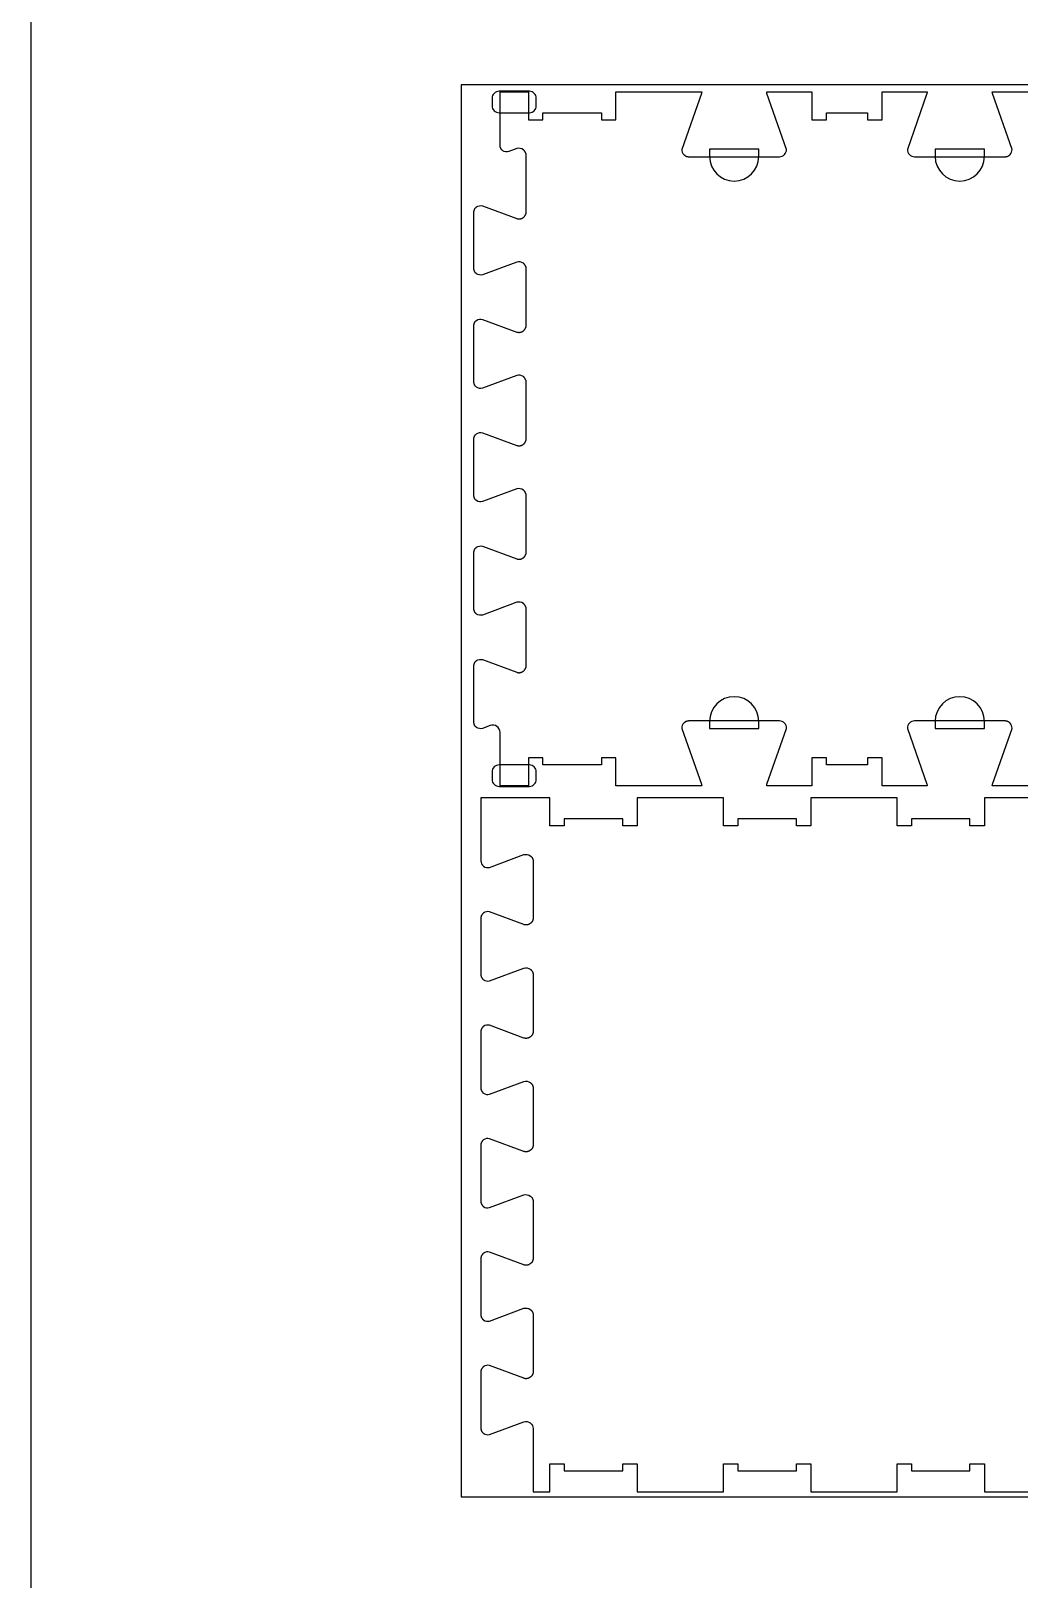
# Model space of a CAD drawing. Extents: x -10701 to -7518, y -84343 to -75479.
# Drawn here: x -10701 to -9848, y -78794 to -77456 of the extents above; entities that cross this region are included whole.
import ezdxf

# ---------------------------------------------------------------- set-up
doc = ezdxf.new("R2010")
doc.units = 0
for name, color, linetype in [('0_SHEET_SPRUCEPLY_2440X122', 1, 'CONTINUOUS'), ('4_ANYTOOL_CUTTHROUGH_OUTSI', 5, 'CONTINUOUS'), ('5_ANYTOOL_HALF_MILL_9MM_IN', 3, 'CONTINUOUS'), ('DONOTCUT', 18, 'CONTINUOUS')]:
    doc.layers.add(name, color=color, linetype=linetype)

msp = doc.modelspace()

# ---------------------------------------------------------------- linework, layer by layer
at = {"layer": '0_SHEET_SPRUCEPLY_2440X122'}
msp.add_lwpolyline([(-10329.7, -77503), (-10329.7, -78723), (-7889.7, -78723), (-7889.7, -77503)], close=True, dxfattribs=at)
at = {"layer": '4_ANYTOOL_CUTTHROUGH_OUTSI', "color": 5}
for points in [[(-9796.6, -78108.6), (-9870.8, -78108.6), (-9870.8, -78108.6, -0.061485), (-9870.6, -78107.2), (-9853.7, -78059), (-9853.7, -78058.9), (-9853.7, -78058.9), (-9853.7, -78058.9, 0.198912), (-9855.5, -78054.5), (-9855.6, -78054.3), (-9855.7, -78054.2), (-9855.8, -78054.1), (-9856, -78054), (-9856.1, -78054), (-9856.2, -78053.9), (-9856.3, -78053.8), (-9856.5, -78053.7), (-9856.6, -78053.6), (-9856.7, -78053.5), (-9856.8, -78053.4), (-9857, -78053.4), (-9857.1, -78053.3), (-9857.3, -78053.2), (-9857.4, -78053.2), (-9857.5, -78053.1), (-9857.7, -78053), (-9857.8, -78053), (-9858, -78052.9), (-9858.1, -78052.9), (-9858.3, -78052.8), (-9858.4, -78052.8), (-9858.6, -78052.8), (-9858.7, -78052.7), (-9858.9, -78052.7), (-9859, -78052.7), (-9859.2, -78052.7), (-9859.3, -78052.7), (-9859.5, -78052.6), (-9859.6, -78052.6), (-9859.8, -78052.6), (-9859.9, -78052.6), (-9937.9, -78052.6, 0.414214), (-9944.2, -78058.9), (-9944.2, -78058.9), (-9944.2, -78059), (-9927.3, -78107.2), (-9927.3, -78107.2, -0.061485), (-9927, -78108.6), (-9966.1, -78108.6), (-9966.1, -78084.9), (-9966.1, -78084.6), (-9978.6, -78084.6), (-9978.6, -78090.6), (-10014.1, -78090.6), (-10014.1, -78084.6), (-10026.6, -78084.6), (-10026.6, -78108.6), (-10065.7, -78108.6), (-10065.7, -78108.6, -0.061485), (-10065.5, -78107.2), (-10048.6, -78059), (-10048.6, -78058.9), (-10048.6, -78058.9), (-10048.6, -78058.9, 0.414214), (-10054.8, -78052.6), (-10132.8, -78052.6), (-10133, -78052.6), (-10133.1, -78052.6), (-10133.3, -78052.6), (-10133.4, -78052.7), (-10133.6, -78052.7), (-10133.7, -78052.7), (-10133.9, -78052.7), (-10134, -78052.7), (-10134.2, -78052.8), (-10134.3, -78052.8), (-10134.5, -78052.8), (-10134.6, -78052.9), (-10134.8, -78052.9), (-10134.9, -78053), (-10135.1, -78053), (-10135.2, -78053.1), (-10135.4, -78053.2), (-10135.5, -78053.2), (-10135.7, -78053.3), (-10135.8, -78053.4), (-10135.9, -78053.4), (-10136.1, -78053.5), (-10136.2, -78053.6), (-10136.3, -78053.7), (-10136.4, -78053.8), (-10136.6, -78053.9), (-10136.7, -78054), (-10136.8, -78054), (-10136.9, -78054.1), (-10137, -78054.2), (-10137.2, -78054.3), (-10137.3, -78054.5, 0.198912), (-10139.1, -78058.9), (-10139.1, -78058.9), (-10139.1, -78059), (-10122.2, -78107.2), (-10122.2, -78107.2, -0.061485), (-10121.9, -78108.6), (-10146.4, -78108.6), (-10196.1, -78108.6), (-10196.1, -78084.6), (-10208.6, -78084.6), (-10208.6, -78090.6), (-10259.1, -78090.6), (-10259.1, -78084.6), (-10271.6, -78084.6), (-10271.6, -78108.6), (-10296.1, -78108.6), (-10296.1, -78062.5), (-10296.1, -78062.5, 0.522088), (-10304.6, -78056.6), (-10311.4, -78059.1, -0.236725), (-10316.4, -78058.2), (-10316.6, -78058.1), (-10316.7, -78058), (-10316.8, -78057.9), (-10316.9, -78057.8), (-10317.1, -78057.7), (-10317.2, -78057.6), (-10317.3, -78057.5), (-10317.4, -78057.3), (-10317.5, -78057.2), (-10317.6, -78057.1), (-10317.7, -78056.9), (-10317.8, -78056.8), (-10317.9, -78056.7), (-10318, -78056.5), (-10318.1, -78056.4), (-10318.1, -78056.2), (-10318.2, -78056.1), (-10318.3, -78055.9), (-10318.3, -78055.7), (-10318.4, -78055.6), (-10318.5, -78055.4), (-10318.5, -78055.3), (-10318.6, -78055.1), (-10318.6, -78054.9), (-10318.6, -78054.8), (-10318.7, -78054.6), (-10318.7, -78054.4), (-10318.7, -78054.3), (-10318.7, -78054.1), (-10318.7, -78054), (-10318.8, -78053.8), (-10318.8, -78053.6), (-10318.8, -78005.1), (-10318.8, -78005), (-10318.7, -78004.8), (-10318.7, -78004.6), (-10318.7, -78004.5), (-10318.7, -78004.3), (-10318.7, -78004.1), (-10318.6, -78004), (-10318.6, -78003.8), (-10318.6, -78003.6), (-10318.5, -78003.5), (-10318.5, -78003.3), (-10318.4, -78003.2), (-10318.3, -78003), (-10318.3, -78002.8), (-10318.2, -78002.7), (-10318.1, -78002.5), (-10318.1, -78002.4), (-10318, -78002.2), (-10317.9, -78002.1), (-10317.8, -78001.9), (-10317.7, -78001.8), (-10317.6, -78001.7), (-10317.5, -78001.5), (-10317.4, -78001.4), (-10317.3, -78001.3), (-10317.2, -78001.2), (-10317.1, -78001), (-10316.9, -78000.9), (-10316.8, -78000.8), (-10316.7, -78000.7), (-10316.6, -78000.6), (-10316.4, -78000.5, -0.236725), (-10311.4, -77999.6), (-10281.6, -78010.6), (-10281.6, -78010.6), (-10281.6, -78010.6), (-10281.4, -78010.7), (-10281.2, -78010.7), (-10281.1, -78010.7), (-10280.9, -78010.8), (-10280.7, -78010.8), (-10280.5, -78010.8), (-10280.3, -78010.9), (-10280.2, -78010.9), (-10280, -78010.9), (-10279.8, -78010.9), (-10279.6, -78010.9), (-10279.4, -78010.9), (-10279.2, -78010.9), (-10279.1, -78010.8), (-10278.9, -78010.8), (-10278.7, -78010.8), (-10278.5, -78010.7), (-10278.3, -78010.7), (-10278.2, -78010.7), (-10278, -78010.6), (-10277.8, -78010.6), (-10277.6, -78010.5), (-10277.5, -78010.4), (-10277.3, -78010.4), (-10277.1, -78010.3), (-10277, -78010.2), (-10276.8, -78010.1), (-10276.6, -78010), (-10276.5, -78009.9), (-10276.3, -78009.8), (-10276.2, -78009.7), (-10276, -78009.6), (-10275.9, -78009.5), (-10275.8, -78009.4), (-10275.6, -78009.3), (-10275.5, -78009.2), (-10275.4, -78009.1), (-10275.2, -78008.9), (-10275.1, -78008.8), (-10275, -78008.7), (-10274.9, -78008.5), (-10274.8, -78008.4), (-10274.7, -78008.2), (-10274.6, -78008.1), (-10274.5, -78007.9), (-10274.4, -78007.8), (-10274.3, -78007.6), (-10274.2, -78007.4), (-10274.1, -78007.3), (-10274, -78007.1), (-10274, -78006.9), (-10273.9, -78006.8), (-10273.8, -78006.6), (-10273.8, -78006.4), (-10273.7, -78006.2), (-10273.7, -78006), (-10273.7, -78005.9), (-10273.6, -78005.7), (-10273.6, -78005.5), (-10273.6, -78005.3), (-10273.5, -78005.2), (-10273.5, -78005), (-10273.5, -78004.8), (-10273.5, -78004.6), (-10273.5, -77956.1), (-10273.5, -77955.9), (-10273.5, -77955.8), (-10273.5, -77955.6), (-10273.6, -77955.4), (-10273.6, -77955.2), (-10273.6, -77955.1), (-10273.7, -77954.9), (-10273.7, -77954.7), (-10273.7, -77954.5), (-10273.8, -77954.3), (-10273.8, -77954.2), (-10273.9, -77954), (-10274, -77953.8), (-10274, -77953.7), (-10274.1, -77953.5), (-10274.2, -77953.3), (-10274.3, -77953.2), (-10274.4, -77953), (-10274.5, -77952.8), (-10274.6, -77952.7), (-10274.7, -77952.5), (-10274.8, -77952.4), (-10274.9, -77952.2), (-10275, -77952.1), (-10275.1, -77951.9), (-10275.2, -77951.8), (-10275.4, -77951.7), (-10275.5, -77951.6), (-10275.6, -77951.4), (-10275.8, -77951.3), (-10275.9, -77951.2), (-10276, -77951.1, 0.237079), (-10281.6, -77950.1), (-10281.6, -77950.1), (-10281.6, -77950.1), (-10311.4, -77961.1), (-10311.4, -77961.1, -0.236725), (-10316.4, -77960.2), (-10316.6, -77960.1), (-10316.7, -77960), (-10316.8, -77959.9), (-10316.9, -77959.8), (-10317.1, -77959.7), (-10317.2, -77959.6), (-10317.3, -77959.5), (-10317.4, -77959.3), (-10317.5, -77959.2), (-10317.6, -77959.1), (-10317.7, -77958.9), (-10317.8, -77958.8), (-10317.9, -77958.7), (-10318, -77958.5), (-10318.1, -77958.4), (-10318.1, -77958.2), (-10318.2, -77958.1), (-10318.3, -77957.9), (-10318.3, -77957.7), (-10318.4, -77957.6), (-10318.5, -77957.4), (-10318.5, -77957.3), (-10318.6, -77957.1), (-10318.6, -77956.9), (-10318.6, -77956.8), (-10318.7, -77956.6), (-10318.7, -77956.4), (-10318.7, -77956.3), (-10318.7, -77956.1), (-10318.7, -77956), (-10318.8, -77955.8), (-10318.8, -77955.6), (-10318.8, -77907.1), (-10318.8, -77907), (-10318.7, -77906.8), (-10318.7, -77906.6), (-10318.7, -77906.5), (-10318.7, -77906.3), (-10318.7, -77906.1), (-10318.6, -77906), (-10318.6, -77905.8), (-10318.6, -77905.6), (-10318.5, -77905.5), (-10318.5, -77905.3), (-10318.4, -77905.2), (-10318.3, -77905), (-10318.3, -77904.8), (-10318.2, -77904.7), (-10318.1, -77904.5), (-10318.1, -77904.4), (-10318, -77904.2), (-10317.9, -77904.1), (-10317.8, -77903.9), (-10317.7, -77903.8), (-10317.6, -77903.7), (-10317.5, -77903.5), (-10317.4, -77903.4), (-10317.3, -77903.3), (-10317.2, -77903.2), (-10317.1, -77903), (-10316.9, -77902.9), (-10316.8, -77902.8), (-10316.7, -77902.7), (-10316.6, -77902.6), (-10316.4, -77902.5, -0.236725), (-10311.4, -77901.6), (-10281.6, -77912.6), (-10281.6, -77912.6), (-10281.6, -77912.6), (-10281.4, -77912.7), (-10281.2, -77912.7), (-10281.1, -77912.7), (-10280.9, -77912.8), (-10280.7, -77912.8), (-10280.5, -77912.8), (-10280.3, -77912.9), (-10280.2, -77912.9), (-10280, -77912.9), (-10279.8, -77912.9), (-10279.6, -77912.9), (-10279.4, -77912.9), (-10279.2, -77912.9), (-10279.1, -77912.8), (-10278.9, -77912.8), (-10278.7, -77912.8), (-10278.5, -77912.7), (-10278.3, -77912.7), (-10278.2, -77912.7), (-10278, -77912.6), (-10277.8, -77912.6), (-10277.6, -77912.5), (-10277.5, -77912.4), (-10277.3, -77912.4), (-10277.1, -77912.3), (-10277, -77912.2), (-10276.8, -77912.1), (-10276.6, -77912), (-10276.5, -77911.9), (-10276.3, -77911.8), (-10276.2, -77911.7), (-10276, -77911.6), (-10275.9, -77911.5), (-10275.8, -77911.4), (-10275.6, -77911.3), (-10275.5, -77911.2), (-10275.4, -77911.1), (-10275.2, -77910.9), (-10275.1, -77910.8), (-10275, -77910.7), (-10274.9, -77910.5), (-10274.8, -77910.4), (-10274.7, -77910.2), (-10274.6, -77910.1), (-10274.5, -77909.9), (-10274.4, -77909.8), (-10274.3, -77909.6), (-10274.2, -77909.4), (-10274.1, -77909.3), (-10274, -77909.1), (-10274, -77908.9), (-10273.9, -77908.8), (-10273.8, -77908.6), (-10273.8, -77908.4), (-10273.7, -77908.2), (-10273.7, -77908), (-10273.7, -77907.9), (-10273.6, -77907.7), (-10273.6, -77907.5), (-10273.6, -77907.3), (-10273.5, -77907.2), (-10273.5, -77907), (-10273.5, -77906.8), (-10273.5, -77906.6), (-10273.5, -77858.1), (-10273.5, -77857.9), (-10273.5, -77857.8), (-10273.5, -77857.6), (-10273.6, -77857.4), (-10273.6, -77857.2), (-10273.6, -77857.1), (-10273.7, -77856.9), (-10273.7, -77856.7), (-10273.7, -77856.5), (-10273.8, -77856.3), (-10273.8, -77856.2), (-10273.9, -77856), (-10274, -77855.8), (-10274, -77855.7), (-10274.1, -77855.5), (-10274.2, -77855.3), (-10274.3, -77855.2), (-10274.4, -77855), (-10274.5, -77854.8), (-10274.6, -77854.7), (-10274.7, -77854.5), (-10274.8, -77854.4), (-10274.9, -77854.2), (-10275, -77854.1), (-10275.1, -77853.9), (-10275.2, -77853.8), (-10275.4, -77853.7), (-10275.5, -77853.6), (-10275.6, -77853.4), (-10275.8, -77853.3), (-10275.9, -77853.2), (-10276, -77853.1, 0.237079), (-10281.6, -77852.1), (-10281.6, -77852.1), (-10281.6, -77852.1), (-10311.4, -77863.1), (-10311.4, -77863.1, -0.236725), (-10316.4, -77862.2), (-10316.6, -77862.1), (-10316.7, -77862), (-10316.8, -77861.9), (-10316.9, -77861.8), (-10317.1, -77861.7), (-10317.2, -77861.6), (-10317.3, -77861.5), (-10317.4, -77861.3), (-10317.5, -77861.2), (-10317.6, -77861.1), (-10317.7, -77860.9), (-10317.8, -77860.8), (-10317.9, -77860.7), (-10318, -77860.5), (-10318.1, -77860.4), (-10318.1, -77860.2), (-10318.2, -77860.1), (-10318.3, -77859.9), (-10318.3, -77859.7), (-10318.4, -77859.6), (-10318.5, -77859.4), (-10318.5, -77859.3), (-10318.6, -77859.1), (-10318.6, -77858.9), (-10318.6, -77858.8), (-10318.7, -77858.6), (-10318.7, -77858.4), (-10318.7, -77858.3), (-10318.7, -77858.1), (-10318.7, -77858), (-10318.8, -77857.8), (-10318.8, -77857.6), (-10318.8, -77809.1), (-10318.8, -77809), (-10318.7, -77808.8), (-10318.7, -77808.6), (-10318.7, -77808.5), (-10318.7, -77808.3), (-10318.7, -77808.1), (-10318.6, -77808), (-10318.6, -77807.8), (-10318.6, -77807.6), (-10318.5, -77807.5), (-10318.5, -77807.3), (-10318.4, -77807.2), (-10318.3, -77807), (-10318.3, -77806.8), (-10318.2, -77806.7), (-10318.1, -77806.5), (-10318.1, -77806.4), (-10318, -77806.2), (-10317.9, -77806.1), (-10317.8, -77805.9), (-10317.7, -77805.8), (-10317.6, -77805.7), (-10317.5, -77805.5), (-10317.4, -77805.4), (-10317.3, -77805.3), (-10317.2, -77805.2), (-10317.1, -77805), (-10316.9, -77804.9), (-10316.8, -77804.8), (-10316.7, -77804.7), (-10316.6, -77804.6), (-10316.4, -77804.5, -0.236725), (-10311.4, -77803.6), (-10281.6, -77814.6), (-10281.6, -77814.6), (-10281.6, -77814.6), (-10281.4, -77814.7), (-10281.2, -77814.7), (-10281.1, -77814.7), (-10280.9, -77814.8), (-10280.7, -77814.8), (-10280.5, -77814.8), (-10280.3, -77814.9), (-10280.2, -77814.9), (-10280, -77814.9), (-10279.8, -77814.9), (-10279.6, -77814.9), (-10279.4, -77814.9), (-10279.2, -77814.9), (-10279.1, -77814.8), (-10278.9, -77814.8), (-10278.7, -77814.8), (-10278.5, -77814.7), (-10278.3, -77814.7), (-10278.2, -77814.7), (-10278, -77814.6), (-10277.8, -77814.6), (-10277.6, -77814.5), (-10277.5, -77814.4), (-10277.3, -77814.4), (-10277.1, -77814.3), (-10277, -77814.2), (-10276.8, -77814.1), (-10276.6, -77814), (-10276.5, -77813.9), (-10276.3, -77813.8), (-10276.2, -77813.7), (-10276, -77813.6), (-10275.9, -77813.5), (-10275.8, -77813.4), (-10275.6, -77813.3), (-10275.5, -77813.2), (-10275.4, -77813.1), (-10275.2, -77812.9), (-10275.1, -77812.8), (-10275, -77812.7), (-10274.9, -77812.5), (-10274.8, -77812.4), (-10274.7, -77812.2), (-10274.6, -77812.1), (-10274.5, -77811.9), (-10274.4, -77811.8), (-10274.3, -77811.6), (-10274.2, -77811.4), (-10274.1, -77811.3), (-10274, -77811.1), (-10274, -77810.9), (-10273.9, -77810.8), (-10273.8, -77810.6), (-10273.8, -77810.4), (-10273.7, -77810.2), (-10273.7, -77810), (-10273.7, -77809.9), (-10273.6, -77809.7), (-10273.6, -77809.5), (-10273.6, -77809.3), (-10273.5, -77809.2), (-10273.5, -77809), (-10273.5, -77808.8), (-10273.5, -77808.6), (-10273.5, -77760.1), (-10273.5, -77759.9), (-10273.5, -77759.8), (-10273.5, -77759.6), (-10273.6, -77759.4), (-10273.6, -77759.2), (-10273.6, -77759.1), (-10273.7, -77758.9), (-10273.7, -77758.7), (-10273.7, -77758.5), (-10273.8, -77758.3), (-10273.8, -77758.2), (-10273.9, -77758), (-10274, -77757.8), (-10274, -77757.7), (-10274.1, -77757.5), (-10274.2, -77757.3), (-10274.3, -77757.2), (-10274.4, -77757), (-10274.5, -77756.8), (-10274.6, -77756.7), (-10274.7, -77756.5), (-10274.8, -77756.4), (-10274.9, -77756.2), (-10275, -77756.1), (-10275.1, -77755.9), (-10275.2, -77755.8), (-10275.4, -77755.7), (-10275.5, -77755.6), (-10275.6, -77755.4), (-10275.8, -77755.3), (-10275.9, -77755.2), (-10276, -77755.1, 0.237079), (-10281.6, -77754.1), (-10281.6, -77754.1), (-10281.6, -77754.1), (-10311.4, -77765.1), (-10311.4, -77765.1, -0.236725), (-10316.4, -77764.2), (-10316.6, -77764.1), (-10316.7, -77764), (-10316.8, -77763.9), (-10316.9, -77763.8), (-10317.1, -77763.7), (-10317.2, -77763.6), (-10317.3, -77763.5), (-10317.4, -77763.3), (-10317.5, -77763.2), (-10317.6, -77763.1), (-10317.7, -77762.9), (-10317.8, -77762.8), (-10317.9, -77762.7), (-10318, -77762.5), (-10318.1, -77762.4), (-10318.1, -77762.2), (-10318.2, -77762.1), (-10318.3, -77761.9), (-10318.3, -77761.7), (-10318.4, -77761.6), (-10318.5, -77761.4), (-10318.5, -77761.3), (-10318.6, -77761.1), (-10318.6, -77760.9), (-10318.6, -77760.8), (-10318.7, -77760.6), (-10318.7, -77760.4), (-10318.7, -77760.3), (-10318.7, -77760.1), (-10318.7, -77760), (-10318.8, -77759.8), (-10318.8, -77759.6), (-10318.8, -77711.1), (-10318.8, -77711), (-10318.7, -77710.8), (-10318.7, -77710.6), (-10318.7, -77710.5), (-10318.7, -77710.3), (-10318.7, -77710.1), (-10318.6, -77710), (-10318.6, -77709.8), (-10318.6, -77709.6), (-10318.5, -77709.5), (-10318.5, -77709.3), (-10318.4, -77709.2), (-10318.3, -77709), (-10318.3, -77708.8), (-10318.2, -77708.7), (-10318.1, -77708.5), (-10318.1, -77708.4), (-10318, -77708.2), (-10317.9, -77708.1), (-10317.8, -77707.9), (-10317.7, -77707.8), (-10317.6, -77707.7), (-10317.5, -77707.5), (-10317.4, -77707.4), (-10317.3, -77707.3), (-10317.2, -77707.2), (-10317.1, -77707), (-10316.9, -77706.9), (-10316.8, -77706.8), (-10316.7, -77706.7), (-10316.6, -77706.6), (-10316.4, -77706.5, -0.236725), (-10311.4, -77705.6), (-10281.6, -77716.6), (-10281.6, -77716.6), (-10281.6, -77716.6), (-10281.4, -77716.7), (-10281.2, -77716.7), (-10281.1, -77716.7), (-10280.9, -77716.8), (-10280.7, -77716.8), (-10280.5, -77716.8), (-10280.3, -77716.9), (-10280.2, -77716.9), (-10280, -77716.9), (-10279.8, -77716.9), (-10279.6, -77716.9), (-10279.4, -77716.9), (-10279.2, -77716.9), (-10279.1, -77716.8), (-10278.9, -77716.8), (-10278.7, -77716.8), (-10278.5, -77716.7), (-10278.3, -77716.7), (-10278.2, -77716.7), (-10278, -77716.6), (-10277.8, -77716.6), (-10277.6, -77716.5), (-10277.5, -77716.4), (-10277.3, -77716.4), (-10277.1, -77716.3), (-10277, -77716.2), (-10276.8, -77716.1), (-10276.6, -77716), (-10276.5, -77715.9), (-10276.3, -77715.8), (-10276.2, -77715.7), (-10276, -77715.6), (-10275.9, -77715.5), (-10275.8, -77715.4), (-10275.6, -77715.3), (-10275.5, -77715.2), (-10275.4, -77715.1), (-10275.2, -77714.9), (-10275.1, -77714.8), (-10275, -77714.7), (-10274.9, -77714.5), (-10274.8, -77714.4), (-10274.7, -77714.2), (-10274.6, -77714.1), (-10274.5, -77713.9), (-10274.4, -77713.8), (-10274.3, -77713.6), (-10274.2, -77713.4), (-10274.1, -77713.3), (-10274, -77713.1), (-10274, -77712.9), (-10273.9, -77712.8), (-10273.8, -77712.6), (-10273.8, -77712.4), (-10273.7, -77712.2), (-10273.7, -77712), (-10273.7, -77711.9), (-10273.6, -77711.7), (-10273.6, -77711.5), (-10273.6, -77711.3), (-10273.5, -77711.2), (-10273.5, -77711), (-10273.5, -77710.8), (-10273.5, -77710.6), (-10273.5, -77662.1), (-10273.5, -77661.9), (-10273.5, -77661.8), (-10273.5, -77661.6), (-10273.6, -77661.4), (-10273.6, -77661.2), (-10273.6, -77661.1), (-10273.7, -77660.9), (-10273.7, -77660.7), (-10273.7, -77660.5), (-10273.8, -77660.3), (-10273.8, -77660.2), (-10273.9, -77660), (-10274, -77659.8), (-10274, -77659.7), (-10274.1, -77659.5), (-10274.2, -77659.3), (-10274.3, -77659.2), (-10274.4, -77659), (-10274.5, -77658.8), (-10274.6, -77658.7), (-10274.7, -77658.5), (-10274.8, -77658.4), (-10274.9, -77658.2), (-10275, -77658.1), (-10275.1, -77657.9), (-10275.2, -77657.8), (-10275.4, -77657.7), (-10275.5, -77657.6), (-10275.6, -77657.4), (-10275.8, -77657.3), (-10275.9, -77657.2), (-10276, -77657.1, 0.237079), (-10281.6, -77656.1), (-10281.6, -77656.1), (-10281.6, -77656.1), (-10311.4, -77667.1), (-10311.4, -77667.1, -0.236725), (-10316.4, -77666.2), (-10316.6, -77666.1), (-10316.7, -77666), (-10316.8, -77665.9), (-10316.9, -77665.8), (-10317.1, -77665.7), (-10317.2, -77665.6), (-10317.3, -77665.5), (-10317.4, -77665.3), (-10317.5, -77665.2), (-10317.6, -77665.1), (-10317.7, -77664.9), (-10317.8, -77664.8), (-10317.9, -77664.7), (-10318, -77664.5), (-10318.1, -77664.4), (-10318.1, -77664.2), (-10318.2, -77664.1), (-10318.3, -77663.9), (-10318.3, -77663.7), (-10318.4, -77663.6), (-10318.5, -77663.4), (-10318.5, -77663.3), (-10318.6, -77663.1), (-10318.6, -77662.9), (-10318.6, -77662.8), (-10318.7, -77662.6), (-10318.7, -77662.4), (-10318.7, -77662.3), (-10318.7, -77662.1), (-10318.7, -77662), (-10318.8, -77661.8), (-10318.8, -77661.6), (-10318.8, -77613.1), (-10318.8, -77613), (-10318.7, -77612.8), (-10318.7, -77612.6), (-10318.7, -77612.5), (-10318.7, -77612.3), (-10318.7, -77612.1), (-10318.6, -77612), (-10318.6, -77611.8), (-10318.6, -77611.6), (-10318.5, -77611.5), (-10318.5, -77611.3), (-10318.4, -77611.2), (-10318.3, -77611), (-10318.3, -77610.8), (-10318.2, -77610.7), (-10318.1, -77610.5), (-10318.1, -77610.4), (-10318, -77610.2), (-10317.9, -77610.1), (-10317.8, -77609.9), (-10317.7, -77609.8), (-10317.6, -77609.7), (-10317.5, -77609.5), (-10317.4, -77609.4), (-10317.3, -77609.3), (-10317.2, -77609.2), (-10317.1, -77609), (-10316.9, -77608.9), (-10316.8, -77608.8), (-10316.7, -77608.7), (-10316.6, -77608.6), (-10316.4, -77608.5, -0.236725), (-10311.4, -77607.6), (-10281.6, -77618.6), (-10281.6, -77618.6), (-10281.6, -77618.6), (-10281.4, -77618.7), (-10281.2, -77618.7), (-10281.1, -77618.7), (-10280.9, -77618.8), (-10280.7, -77618.8), (-10280.5, -77618.8), (-10280.3, -77618.9), (-10280.2, -77618.9), (-10280, -77618.9), (-10279.8, -77618.9), (-10279.6, -77618.9), (-10279.4, -77618.9), (-10279.2, -77618.9), (-10279.1, -77618.8), (-10278.9, -77618.8), (-10278.7, -77618.8), (-10278.5, -77618.7), (-10278.3, -77618.7), (-10278.2, -77618.7), (-10278, -77618.6), (-10277.8, -77618.6), (-10277.6, -77618.5), (-10277.5, -77618.4), (-10277.3, -77618.4), (-10277.1, -77618.3), (-10277, -77618.2), (-10276.8, -77618.1), (-10276.6, -77618), (-10276.5, -77617.9), (-10276.3, -77617.8), (-10276.2, -77617.7), (-10276, -77617.6), (-10275.9, -77617.5), (-10275.8, -77617.4), (-10275.6, -77617.3), (-10275.5, -77617.2), (-10275.4, -77617.1), (-10275.2, -77616.9), (-10275.1, -77616.8), (-10275, -77616.7), (-10274.9, -77616.5), (-10274.8, -77616.4), (-10274.7, -77616.2), (-10274.6, -77616.1), (-10274.5, -77615.9), (-10274.4, -77615.8), (-10274.3, -77615.6), (-10274.2, -77615.4), (-10274.1, -77615.3), (-10274, -77615.1), (-10274, -77614.9), (-10273.9, -77614.8), (-10273.8, -77614.6), (-10273.8, -77614.4), (-10273.7, -77614.2), (-10273.7, -77614), (-10273.7, -77613.9), (-10273.6, -77613.7), (-10273.6, -77613.5), (-10273.6, -77613.3), (-10273.5, -77613.2), (-10273.5, -77613), (-10273.5, -77612.8), (-10273.5, -77612.6), (-10273.5, -77564.1), (-10273.5, -77563.9), (-10273.5, -77563.8), (-10273.5, -77563.6), (-10273.6, -77563.4), (-10273.6, -77563.2), (-10273.6, -77563.1), (-10273.7, -77562.9), (-10273.7, -77562.7), (-10273.7, -77562.5), (-10273.8, -77562.3), (-10273.8, -77562.2), (-10273.9, -77562), (-10274, -77561.8), (-10274, -77561.7), (-10274.1, -77561.5), (-10274.2, -77561.3), (-10274.3, -77561.2), (-10274.4, -77561), (-10274.5, -77560.8), (-10274.6, -77560.7), (-10274.7, -77560.5), (-10274.8, -77560.4), (-10274.9, -77560.2), (-10275, -77560.1), (-10275.1, -77559.9), (-10275.2, -77559.8), (-10275.4, -77559.7), (-10275.5, -77559.6), (-10275.6, -77559.4), (-10275.8, -77559.3), (-10275.9, -77559.2), (-10276, -77559.1, 0.237079), (-10281.6, -77558.1), (-10281.6, -77558.1), (-10281.6, -77558.1), (-10288.4, -77560.7), (-10288.4, -77560.7, -0.522087), (-10296.1, -77555.3), (-10296.1, -77509.1), (-10271.6, -77509.1), (-10271.6, -77533.1), (-10259.1, -77533.1), (-10259.1, -77527.1), (-10208.6, -77527.1), (-10208.6, -77533.1), (-10196.1, -77533.1), (-10196.1, -77509.1), (-10146.4, -77509.1), (-10121.9, -77509.1), (-10121.9, -77509.1, -0.061485), (-10122.2, -77510.5), (-10139.1, -77558.8), (-10139.1, -77558.8), (-10139.1, -77558.9), (-10139.1, -77558.9, 0.198912), (-10137.3, -77563.3), (-10137.2, -77563.4), (-10137, -77563.5), (-10136.9, -77563.6), (-10136.8, -77563.7), (-10136.7, -77563.8), (-10136.6, -77563.9), (-10136.4, -77564), (-10136.3, -77564.1), (-10136.2, -77564.1), (-10136.1, -77564.2), (-10135.9, -77564.3), (-10135.8, -77564.4), (-10135.7, -77564.5), (-10135.5, -77564.5), (-10135.4, -77564.6), (-10135.2, -77564.6), (-10135.1, -77564.7), (-10134.9, -77564.8), (-10134.8, -77564.8), (-10134.6, -77564.9), (-10134.5, -77564.9), (-10134.3, -77564.9), (-10134.2, -77565), (-10134, -77565), (-10133.9, -77565), (-10133.7, -77565.1), (-10133.6, -77565.1), (-10133.4, -77565.1), (-10133.3, -77565.1), (-10133.1, -77565.1), (-10133, -77565.1), (-10132.8, -77565.1), (-10054.8, -77565.1, 0.414214), (-10048.6, -77558.9), (-10048.6, -77558.8), (-10048.6, -77558.8), (-10065.5, -77510.5), (-10065.5, -77510.5, -0.061485), (-10065.7, -77509.1), (-10026.6, -77509.1), (-10026.6, -77532.9), (-10026.6, -77533.1), (-10014.1, -77533.1), (-10014.1, -77527.1), (-9978.6, -77527.1), (-9978.6, -77533.1), (-9966.1, -77533.1), (-9966.1, -77532.9), (-9966.1, -77509.1), (-9927, -77509.1), (-9927, -77509.1, -0.061485), (-9927.3, -77510.5), (-9944.2, -77558.8), (-9944.2, -77558.8), (-9944.2, -77558.9), (-9944.2, -77558.9, 0.414214), (-9937.9, -77565.1), (-9859.9, -77565.1), (-9859.8, -77565.1), (-9859.6, -77565.1), (-9859.5, -77565.1), (-9859.3, -77565.1), (-9859.2, -77565.1), (-9859, -77565.1), (-9858.9, -77565), (-9858.7, -77565), (-9858.6, -77565), (-9858.4, -77564.9), (-9858.3, -77564.9), (-9858.1, -77564.9), (-9858, -77564.8), (-9857.8, -77564.8), (-9857.7, -77564.7), (-9857.5, -77564.6), (-9857.4, -77564.6), (-9857.3, -77564.5), (-9857.1, -77564.5), (-9857, -77564.4), (-9856.8, -77564.3), (-9856.7, -77564.2), (-9856.6, -77564.1), (-9856.5, -77564.1), (-9856.3, -77564), (-9856.2, -77563.9), (-9856.1, -77563.8), (-9856, -77563.7), (-9855.8, -77563.6), (-9855.7, -77563.5), (-9855.6, -77563.4), (-9855.5, -77563.3, 0.198912), (-9853.7, -77558.9), (-9853.7, -77558.8), (-9853.7, -77558.8), (-9870.6, -77510.5), (-9870.6, -77510.5, -0.061485), (-9870.8, -77509.1), (-9796.6, -77509.1)], [(-9803.1, -78119.1), (-9877.6, -78119.1), (-9877.6, -78143.1), (-9890.1, -78143.1), (-9890.1, -78137.1), (-9940.6, -78137.1), (-9940.6, -78143.1), (-9953.1, -78143.1), (-9953.1, -78119.1), (-10027.6, -78119.1), (-10027.6, -78143.1), (-10040.1, -78143.1), (-10040.1, -78137.1), (-10090.6, -78137.1), (-10090.6, -78143.1), (-10103.1, -78143.1), (-10103.1, -78119.1), (-10177.6, -78119.1), (-10177.6, -78119.1), (-10177.6, -78142.9), (-10177.6, -78143.1), (-10190.1, -78143.1), (-10190.1, -78137.1), (-10240.6, -78137.1), (-10240.6, -78143.1), (-10253.1, -78143.1), (-10253.1, -78142.9), (-10253.1, -78119.1), (-10312.7, -78119.1), (-10312.7, -78173.6), (-10312.7, -78173.6, 0.237079), (-10310.4, -78178.2, 0.236725), (-10305.3, -78179.1), (-10275.5, -78168.1), (-10275.5, -78168.1), (-10275.5, -78168.1), (-10275.5, -78168.1, -0.237079), (-10270, -78169.1), (-10269.9, -78169.2), (-10269.7, -78169.3), (-10269.6, -78169.4), (-10269.4, -78169.6), (-10269.3, -78169.7), (-10269.2, -78169.8), (-10269.1, -78169.9), (-10269, -78170.1), (-10268.8, -78170.2), (-10268.7, -78170.4), (-10268.6, -78170.5), (-10268.5, -78170.7), (-10268.4, -78170.8), (-10268.3, -78171), (-10268.2, -78171.1), (-10268.1, -78171.3), (-10268.1, -78171.5), (-10268, -78171.6), (-10267.9, -78171.8), (-10267.8, -78172), (-10267.8, -78172.2), (-10267.7, -78172.3), (-10267.7, -78172.5), (-10267.6, -78172.7), (-10267.6, -78172.9), (-10267.6, -78173.1), (-10267.5, -78173.2), (-10267.5, -78173.4), (-10267.5, -78173.6), (-10267.5, -78173.8), (-10267.5, -78173.9), (-10267.5, -78174.1), (-10267.5, -78222.6), (-10267.5, -78222.8), (-10267.5, -78223), (-10267.5, -78223.2), (-10267.5, -78223.3), (-10267.5, -78223.5), (-10267.6, -78223.7), (-10267.6, -78223.9), (-10267.6, -78224), (-10267.7, -78224.2), (-10267.7, -78224.4), (-10267.8, -78224.6), (-10267.8, -78224.8), (-10267.9, -78224.9), (-10268, -78225.1), (-10268.1, -78225.3), (-10268.1, -78225.4), (-10268.2, -78225.6), (-10268.3, -78225.8), (-10268.4, -78225.9), (-10268.5, -78226.1), (-10268.6, -78226.2), (-10268.7, -78226.4), (-10268.8, -78226.5), (-10269, -78226.7), (-10269.1, -78226.8), (-10269.2, -78226.9), (-10269.3, -78227.1), (-10269.4, -78227.2), (-10269.6, -78227.3), (-10269.7, -78227.4), (-10269.9, -78227.5), (-10270, -78227.6), (-10270.1, -78227.7), (-10270.3, -78227.8), (-10270.4, -78227.9), (-10270.6, -78228), (-10270.7, -78228.1), (-10270.9, -78228.2), (-10271.1, -78228.3), (-10271.2, -78228.4), (-10271.4, -78228.4), (-10271.6, -78228.5), (-10271.7, -78228.6), (-10271.9, -78228.6), (-10272.1, -78228.7), (-10272.3, -78228.7), (-10272.5, -78228.7), (-10272.6, -78228.8), (-10272.8, -78228.8), (-10273, -78228.8), (-10273.2, -78228.9), (-10273.4, -78228.9), (-10273.6, -78228.9), (-10273.7, -78228.9), (-10273.9, -78228.9), (-10274.1, -78228.9), (-10274.3, -78228.8), (-10274.5, -78228.8), (-10274.7, -78228.8), (-10274.8, -78228.8), (-10275, -78228.7), (-10275.2, -78228.7), (-10275.4, -78228.7), (-10275.5, -78228.6), (-10275.5, -78228.6), (-10275.5, -78228.6), (-10305.3, -78217.6), (-10305.3, -78217.6, 0.236725), (-10310.4, -78218.5), (-10310.5, -78218.6), (-10310.6, -78218.7), (-10310.8, -78218.8), (-10310.9, -78218.9), (-10311, -78219), (-10311.1, -78219.2), (-10311.2, -78219.3), (-10311.3, -78219.4), (-10311.4, -78219.5), (-10311.6, -78219.7), (-10311.7, -78219.8), (-10311.7, -78219.9), (-10311.8, -78220.1), (-10311.9, -78220.2), (-10312, -78220.4), (-10312.1, -78220.5), (-10312.2, -78220.7), (-10312.2, -78220.8), (-10312.3, -78221), (-10312.4, -78221.2), (-10312.4, -78221.3), (-10312.5, -78221.5), (-10312.5, -78221.6), (-10312.5, -78221.8), (-10312.6, -78222), (-10312.6, -78222.1), (-10312.6, -78222.3), (-10312.7, -78222.5), (-10312.7, -78222.6), (-10312.7, -78222.8), (-10312.7, -78223), (-10312.7, -78223.1), (-10312.7, -78271.6), (-10312.7, -78271.8), (-10312.7, -78271.9), (-10312.7, -78272.1), (-10312.7, -78272.3), (-10312.6, -78272.4), (-10312.6, -78272.6), (-10312.6, -78272.8), (-10312.5, -78272.9), (-10312.5, -78273.1), (-10312.5, -78273.3), (-10312.4, -78273.4), (-10312.4, -78273.6), (-10312.3, -78273.7), (-10312.2, -78273.9), (-10312.2, -78274.1), (-10312.1, -78274.2), (-10312, -78274.4), (-10311.9, -78274.5), (-10311.8, -78274.7), (-10311.7, -78274.8), (-10311.7, -78274.9), (-10311.6, -78275.1), (-10311.4, -78275.2), (-10311.3, -78275.3), (-10311.2, -78275.5), (-10311.1, -78275.6), (-10311, -78275.7), (-10310.9, -78275.8), (-10310.8, -78275.9), (-10310.6, -78276), (-10310.5, -78276.1), (-10310.4, -78276.2, 0.236725), (-10305.3, -78277.1), (-10275.5, -78266.1), (-10275.5, -78266.1), (-10275.5, -78266.1), (-10275.5, -78266.1, -0.237079), (-10270, -78267.1), (-10269.9, -78267.2), (-10269.7, -78267.3), (-10269.6, -78267.4), (-10269.4, -78267.6), (-10269.3, -78267.7), (-10269.2, -78267.8), (-10269.1, -78267.9), (-10269, -78268.1), (-10268.8, -78268.2), (-10268.7, -78268.4), (-10268.6, -78268.5), (-10268.5, -78268.7), (-10268.4, -78268.8), (-10268.3, -78269), (-10268.2, -78269.1), (-10268.1, -78269.3), (-10268.1, -78269.5), (-10268, -78269.6), (-10267.9, -78269.8), (-10267.8, -78270), (-10267.8, -78270.2), (-10267.7, -78270.3), (-10267.7, -78270.5), (-10267.6, -78270.7), (-10267.6, -78270.9), (-10267.6, -78271.1), (-10267.5, -78271.2), (-10267.5, -78271.4), (-10267.5, -78271.6), (-10267.5, -78271.8), (-10267.5, -78271.9), (-10267.5, -78272.1), (-10267.5, -78320.6), (-10267.5, -78320.8), (-10267.5, -78321), (-10267.5, -78321.2), (-10267.5, -78321.3), (-10267.5, -78321.5), (-10267.6, -78321.7), (-10267.6, -78321.9), (-10267.6, -78322), (-10267.7, -78322.2), (-10267.7, -78322.4), (-10267.8, -78322.6), (-10267.8, -78322.8), (-10267.9, -78322.9), (-10268, -78323.1), (-10268.1, -78323.3), (-10268.1, -78323.4), (-10268.2, -78323.6), (-10268.3, -78323.8), (-10268.4, -78323.9), (-10268.5, -78324.1), (-10268.6, -78324.2), (-10268.7, -78324.4), (-10268.8, -78324.5), (-10269, -78324.7), (-10269.1, -78324.8), (-10269.2, -78324.9), (-10269.3, -78325.1), (-10269.4, -78325.2), (-10269.6, -78325.3), (-10269.7, -78325.4), (-10269.9, -78325.5), (-10270, -78325.6), (-10270.1, -78325.7), (-10270.3, -78325.8), (-10270.4, -78325.9), (-10270.6, -78326), (-10270.7, -78326.1), (-10270.9, -78326.2), (-10271.1, -78326.3), (-10271.2, -78326.4), (-10271.4, -78326.4), (-10271.6, -78326.5), (-10271.7, -78326.6), (-10271.9, -78326.6), (-10272.1, -78326.7), (-10272.3, -78326.7), (-10272.5, -78326.7), (-10272.6, -78326.8), (-10272.8, -78326.8), (-10273, -78326.8), (-10273.2, -78326.9), (-10273.4, -78326.9), (-10273.6, -78326.9), (-10273.7, -78326.9), (-10273.9, -78326.9), (-10274.1, -78326.9), (-10274.3, -78326.8), (-10274.5, -78326.8), (-10274.7, -78326.8), (-10274.8, -78326.8), (-10275, -78326.7), (-10275.2, -78326.7), (-10275.4, -78326.7), (-10275.5, -78326.6), (-10275.5, -78326.6), (-10275.5, -78326.6), (-10305.3, -78315.6), (-10305.3, -78315.6, 0.236725), (-10310.4, -78316.5), (-10310.5, -78316.6), (-10310.6, -78316.7), (-10310.8, -78316.8), (-10310.9, -78316.9), (-10311, -78317), (-10311.1, -78317.2), (-10311.2, -78317.3), (-10311.3, -78317.4), (-10311.4, -78317.5), (-10311.6, -78317.7), (-10311.7, -78317.8), (-10311.7, -78317.9), (-10311.8, -78318.1), (-10311.9, -78318.2), (-10312, -78318.4), (-10312.1, -78318.5), (-10312.2, -78318.7), (-10312.2, -78318.8), (-10312.3, -78319), (-10312.4, -78319.2), (-10312.4, -78319.3), (-10312.5, -78319.5), (-10312.5, -78319.6), (-10312.5, -78319.8), (-10312.6, -78320), (-10312.6, -78320.1), (-10312.6, -78320.3), (-10312.7, -78320.5), (-10312.7, -78320.6), (-10312.7, -78320.8), (-10312.7, -78321), (-10312.7, -78321.1), (-10312.7, -78369.6), (-10312.7, -78369.8), (-10312.7, -78369.9), (-10312.7, -78370.1), (-10312.7, -78370.3), (-10312.6, -78370.4), (-10312.6, -78370.6), (-10312.6, -78370.8), (-10312.5, -78370.9), (-10312.5, -78371.1), (-10312.5, -78371.3), (-10312.4, -78371.4), (-10312.4, -78371.6), (-10312.3, -78371.7), (-10312.2, -78371.9), (-10312.2, -78372.1), (-10312.1, -78372.2), (-10312, -78372.4), (-10311.9, -78372.5), (-10311.8, -78372.7), (-10311.7, -78372.8), (-10311.7, -78372.9), (-10311.6, -78373.1), (-10311.4, -78373.2), (-10311.3, -78373.3), (-10311.2, -78373.5), (-10311.1, -78373.6), (-10311, -78373.7), (-10310.9, -78373.8), (-10310.8, -78373.9), (-10310.6, -78374), (-10310.5, -78374.1), (-10310.4, -78374.2, 0.236725), (-10305.3, -78375.1), (-10275.5, -78364.1), (-10275.5, -78364.1), (-10275.5, -78364.1), (-10275.5, -78364.1, -0.237079), (-10270, -78365.1), (-10269.9, -78365.2), (-10269.7, -78365.3), (-10269.6, -78365.4), (-10269.4, -78365.6), (-10269.3, -78365.7), (-10269.2, -78365.8), (-10269.1, -78365.9), (-10269, -78366.1), (-10268.8, -78366.2), (-10268.7, -78366.4), (-10268.6, -78366.5), (-10268.5, -78366.7), (-10268.4, -78366.8), (-10268.3, -78367), (-10268.2, -78367.1), (-10268.1, -78367.3), (-10268.1, -78367.5), (-10268, -78367.6), (-10267.9, -78367.8), (-10267.8, -78368), (-10267.8, -78368.2), (-10267.7, -78368.3), (-10267.7, -78368.5), (-10267.6, -78368.7), (-10267.6, -78368.9), (-10267.6, -78369.1), (-10267.5, -78369.2), (-10267.5, -78369.4), (-10267.5, -78369.6), (-10267.5, -78369.8), (-10267.5, -78369.9), (-10267.5, -78370.1), (-10267.5, -78418.6), (-10267.5, -78418.8), (-10267.5, -78419), (-10267.5, -78419.2), (-10267.5, -78419.3), (-10267.5, -78419.5), (-10267.6, -78419.7), (-10267.6, -78419.9), (-10267.6, -78420), (-10267.7, -78420.2), (-10267.7, -78420.4), (-10267.8, -78420.6), (-10267.8, -78420.8), (-10267.9, -78420.9), (-10268, -78421.1), (-10268.1, -78421.3), (-10268.1, -78421.4), (-10268.2, -78421.6), (-10268.3, -78421.8), (-10268.4, -78421.9), (-10268.5, -78422.1), (-10268.6, -78422.2), (-10268.7, -78422.4), (-10268.8, -78422.5), (-10269, -78422.7), (-10269.1, -78422.8), (-10269.2, -78422.9), (-10269.3, -78423.1), (-10269.4, -78423.2), (-10269.6, -78423.3), (-10269.7, -78423.4), (-10269.9, -78423.5), (-10270, -78423.6), (-10270.1, -78423.7), (-10270.3, -78423.8), (-10270.4, -78423.9), (-10270.6, -78424), (-10270.7, -78424.1), (-10270.9, -78424.2), (-10271.1, -78424.3), (-10271.2, -78424.4), (-10271.4, -78424.4), (-10271.6, -78424.5), (-10271.7, -78424.6), (-10271.9, -78424.6), (-10272.1, -78424.7), (-10272.3, -78424.7), (-10272.5, -78424.7), (-10272.6, -78424.8), (-10272.8, -78424.8), (-10273, -78424.8), (-10273.2, -78424.9), (-10273.4, -78424.9), (-10273.6, -78424.9), (-10273.7, -78424.9), (-10273.9, -78424.9), (-10274.1, -78424.9), (-10274.3, -78424.8), (-10274.5, -78424.8), (-10274.7, -78424.8), (-10274.8, -78424.8), (-10275, -78424.7), (-10275.2, -78424.7), (-10275.4, -78424.7), (-10275.5, -78424.6), (-10275.5, -78424.6), (-10275.5, -78424.6), (-10305.3, -78413.6), (-10305.3, -78413.6, 0.236725), (-10310.4, -78414.5), (-10310.5, -78414.6), (-10310.6, -78414.7), (-10310.8, -78414.8), (-10310.9, -78414.9), (-10311, -78415), (-10311.1, -78415.2), (-10311.2, -78415.3), (-10311.3, -78415.4), (-10311.4, -78415.5), (-10311.6, -78415.7), (-10311.7, -78415.8), (-10311.7, -78415.9), (-10311.8, -78416.1), (-10311.9, -78416.2), (-10312, -78416.4), (-10312.1, -78416.5), (-10312.2, -78416.7), (-10312.2, -78416.8), (-10312.3, -78417), (-10312.4, -78417.2), (-10312.4, -78417.3), (-10312.5, -78417.5), (-10312.5, -78417.6), (-10312.5, -78417.8), (-10312.6, -78418), (-10312.6, -78418.1), (-10312.6, -78418.3), (-10312.7, -78418.5), (-10312.7, -78418.6), (-10312.7, -78418.8), (-10312.7, -78419), (-10312.7, -78419.1), (-10312.7, -78467.6), (-10312.7, -78467.8), (-10312.7, -78467.9), (-10312.7, -78468.1), (-10312.7, -78468.3), (-10312.6, -78468.4), (-10312.6, -78468.6), (-10312.6, -78468.8), (-10312.5, -78468.9), (-10312.5, -78469.1), (-10312.5, -78469.3), (-10312.4, -78469.4), (-10312.4, -78469.6), (-10312.3, -78469.7), (-10312.2, -78469.9), (-10312.2, -78470.1), (-10312.1, -78470.2), (-10312, -78470.4), (-10311.9, -78470.5), (-10311.8, -78470.7), (-10311.7, -78470.8), (-10311.7, -78470.9), (-10311.6, -78471.1), (-10311.4, -78471.2), (-10311.3, -78471.3), (-10311.2, -78471.5), (-10311.1, -78471.6), (-10311, -78471.7), (-10310.9, -78471.8), (-10310.8, -78471.9), (-10310.6, -78472), (-10310.5, -78472.1), (-10310.4, -78472.2, 0.236725), (-10305.3, -78473.1), (-10275.5, -78462.1), (-10275.5, -78462.1), (-10275.5, -78462.1), (-10275.5, -78462.1, -0.237079), (-10270, -78463.1), (-10269.9, -78463.2), (-10269.7, -78463.3), (-10269.6, -78463.4), (-10269.4, -78463.6), (-10269.3, -78463.7), (-10269.2, -78463.8), (-10269.1, -78463.9), (-10269, -78464.1), (-10268.8, -78464.2), (-10268.7, -78464.4), (-10268.6, -78464.5), (-10268.5, -78464.7), (-10268.4, -78464.8), (-10268.3, -78465), (-10268.2, -78465.1), (-10268.1, -78465.3), (-10268.1, -78465.5), (-10268, -78465.6), (-10267.9, -78465.8), (-10267.8, -78466), (-10267.8, -78466.2), (-10267.7, -78466.3), (-10267.7, -78466.5), (-10267.6, -78466.7), (-10267.6, -78466.9), (-10267.6, -78467.1), (-10267.5, -78467.2), (-10267.5, -78467.4), (-10267.5, -78467.6), (-10267.5, -78467.8), (-10267.5, -78467.9), (-10267.5, -78468.1), (-10267.5, -78516.6), (-10267.5, -78516.8), (-10267.5, -78517), (-10267.5, -78517.2), (-10267.5, -78517.3), (-10267.5, -78517.5), (-10267.6, -78517.7), (-10267.6, -78517.9), (-10267.6, -78518), (-10267.7, -78518.2), (-10267.7, -78518.4), (-10267.8, -78518.6), (-10267.8, -78518.8), (-10267.9, -78518.9), (-10268, -78519.1), (-10268.1, -78519.3), (-10268.1, -78519.4), (-10268.2, -78519.6), (-10268.3, -78519.8), (-10268.4, -78519.9), (-10268.5, -78520.1), (-10268.6, -78520.2), (-10268.7, -78520.4), (-10268.8, -78520.5), (-10269, -78520.7), (-10269.1, -78520.8), (-10269.2, -78520.9), (-10269.3, -78521.1), (-10269.4, -78521.2), (-10269.6, -78521.3), (-10269.7, -78521.4), (-10269.9, -78521.5), (-10270, -78521.6), (-10270.1, -78521.7), (-10270.3, -78521.8), (-10270.4, -78521.9), (-10270.6, -78522), (-10270.7, -78522.1), (-10270.9, -78522.2), (-10271.1, -78522.3), (-10271.2, -78522.4), (-10271.4, -78522.4), (-10271.6, -78522.5), (-10271.7, -78522.6), (-10271.9, -78522.6), (-10272.1, -78522.7), (-10272.3, -78522.7), (-10272.5, -78522.7), (-10272.6, -78522.8), (-10272.8, -78522.8), (-10273, -78522.8), (-10273.2, -78522.9), (-10273.4, -78522.9), (-10273.6, -78522.9), (-10273.7, -78522.9), (-10273.9, -78522.9), (-10274.1, -78522.9), (-10274.3, -78522.8), (-10274.5, -78522.8), (-10274.7, -78522.8), (-10274.8, -78522.8), (-10275, -78522.7), (-10275.2, -78522.7), (-10275.4, -78522.7), (-10275.5, -78522.6), (-10275.5, -78522.6), (-10275.5, -78522.6), (-10305.3, -78511.6), (-10305.3, -78511.6, 0.236725), (-10310.4, -78512.5), (-10310.5, -78512.6), (-10310.6, -78512.7), (-10310.8, -78512.8), (-10310.9, -78512.9), (-10311, -78513), (-10311.1, -78513.2), (-10311.2, -78513.3), (-10311.3, -78513.4), (-10311.4, -78513.5), (-10311.6, -78513.7), (-10311.7, -78513.8), (-10311.7, -78513.9), (-10311.8, -78514.1), (-10311.9, -78514.2), (-10312, -78514.4), (-10312.1, -78514.5), (-10312.2, -78514.7), (-10312.2, -78514.8), (-10312.3, -78515), (-10312.4, -78515.2), (-10312.4, -78515.3), (-10312.5, -78515.5), (-10312.5, -78515.6), (-10312.5, -78515.8), (-10312.6, -78516), (-10312.6, -78516.1), (-10312.6, -78516.3), (-10312.7, -78516.5), (-10312.7, -78516.6), (-10312.7, -78516.8), (-10312.7, -78517), (-10312.7, -78517.1), (-10312.7, -78565.6), (-10312.7, -78565.8), (-10312.7, -78565.9), (-10312.7, -78566.1), (-10312.7, -78566.3), (-10312.6, -78566.4), (-10312.6, -78566.6), (-10312.6, -78566.8), (-10312.5, -78566.9), (-10312.5, -78567.1), (-10312.5, -78567.3), (-10312.4, -78567.4), (-10312.4, -78567.6), (-10312.3, -78567.7), (-10312.2, -78567.9), (-10312.2, -78568.1), (-10312.1, -78568.2), (-10312, -78568.4), (-10311.9, -78568.5), (-10311.8, -78568.7), (-10311.7, -78568.8), (-10311.7, -78568.9), (-10311.6, -78569.1), (-10311.4, -78569.2), (-10311.3, -78569.3), (-10311.2, -78569.5), (-10311.1, -78569.6), (-10311, -78569.7), (-10310.9, -78569.8), (-10310.8, -78569.9), (-10310.6, -78570), (-10310.5, -78570.1), (-10310.4, -78570.2, 0.236725), (-10305.3, -78571.1), (-10275.5, -78560.1), (-10275.5, -78560.1), (-10275.5, -78560.1), (-10275.5, -78560.1, -0.237079), (-10270, -78561.1), (-10269.9, -78561.2), (-10269.7, -78561.3), (-10269.6, -78561.4), (-10269.4, -78561.6), (-10269.3, -78561.7), (-10269.2, -78561.8), (-10269.1, -78561.9), (-10269, -78562.1), (-10268.8, -78562.2), (-10268.7, -78562.4), (-10268.6, -78562.5), (-10268.5, -78562.7), (-10268.4, -78562.8), (-10268.3, -78563), (-10268.2, -78563.1), (-10268.1, -78563.3), (-10268.1, -78563.5), (-10268, -78563.6), (-10267.9, -78563.8), (-10267.8, -78564), (-10267.8, -78564.2), (-10267.7, -78564.3), (-10267.7, -78564.5), (-10267.6, -78564.7), (-10267.6, -78564.9), (-10267.6, -78565.1), (-10267.5, -78565.2), (-10267.5, -78565.4), (-10267.5, -78565.6), (-10267.5, -78565.8), (-10267.5, -78565.9), (-10267.5, -78566.1), (-10267.5, -78614.6), (-10267.5, -78614.8), (-10267.5, -78615), (-10267.5, -78615.2), (-10267.5, -78615.3), (-10267.5, -78615.5), (-10267.6, -78615.7), (-10267.6, -78615.9), (-10267.6, -78616), (-10267.7, -78616.2), (-10267.7, -78616.4), (-10267.8, -78616.6), (-10267.8, -78616.8), (-10267.9, -78616.9), (-10268, -78617.1), (-10268.1, -78617.3), (-10268.1, -78617.4), (-10268.2, -78617.6), (-10268.3, -78617.8), (-10268.4, -78617.9), (-10268.5, -78618.1), (-10268.6, -78618.2), (-10268.7, -78618.4), (-10268.8, -78618.5), (-10269, -78618.7), (-10269.1, -78618.8), (-10269.2, -78618.9), (-10269.3, -78619.1), (-10269.4, -78619.2), (-10269.6, -78619.3), (-10269.7, -78619.4), (-10269.9, -78619.5), (-10270, -78619.6), (-10270.1, -78619.7), (-10270.3, -78619.8), (-10270.4, -78619.9), (-10270.6, -78620), (-10270.7, -78620.1), (-10270.9, -78620.2), (-10271.1, -78620.3), (-10271.2, -78620.4), (-10271.4, -78620.4), (-10271.6, -78620.5), (-10271.7, -78620.6), (-10271.9, -78620.6), (-10272.1, -78620.7), (-10272.3, -78620.7), (-10272.5, -78620.7), (-10272.6, -78620.8), (-10272.8, -78620.8), (-10273, -78620.8), (-10273.2, -78620.9), (-10273.4, -78620.9), (-10273.6, -78620.9), (-10273.7, -78620.9), (-10273.9, -78620.9), (-10274.1, -78620.9), (-10274.3, -78620.8), (-10274.5, -78620.8), (-10274.7, -78620.8), (-10274.8, -78620.8), (-10275, -78620.7), (-10275.2, -78620.7), (-10275.4, -78620.7), (-10275.5, -78620.6), (-10275.5, -78620.6), (-10275.5, -78620.6), (-10305.3, -78609.6), (-10305.3, -78609.6, 0.236725), (-10310.4, -78610.5), (-10310.5, -78610.6), (-10310.6, -78610.7), (-10310.8, -78610.8), (-10310.9, -78610.9), (-10311, -78611), (-10311.1, -78611.2), (-10311.2, -78611.3), (-10311.3, -78611.4), (-10311.4, -78611.5), (-10311.6, -78611.7), (-10311.7, -78611.8), (-10311.7, -78611.9), (-10311.8, -78612.1), (-10311.9, -78612.2), (-10312, -78612.4), (-10312.1, -78612.5), (-10312.2, -78612.7), (-10312.2, -78612.8), (-10312.3, -78613), (-10312.4, -78613.2), (-10312.4, -78613.3), (-10312.5, -78613.5), (-10312.5, -78613.6), (-10312.5, -78613.8), (-10312.6, -78614), (-10312.6, -78614.1), (-10312.6, -78614.3), (-10312.7, -78614.5), (-10312.7, -78614.6), (-10312.7, -78614.8), (-10312.7, -78615), (-10312.7, -78615.1), (-10312.7, -78663.6), (-10312.7, -78663.8), (-10312.7, -78663.9), (-10312.7, -78664.1), (-10312.7, -78664.3), (-10312.6, -78664.4), (-10312.6, -78664.6), (-10312.6, -78664.8), (-10312.5, -78664.9), (-10312.5, -78665.1), (-10312.5, -78665.3), (-10312.4, -78665.4), (-10312.4, -78665.6), (-10312.3, -78665.7), (-10312.2, -78665.9), (-10312.2, -78666.1), (-10312.1, -78666.2), (-10312, -78666.4), (-10311.9, -78666.5), (-10311.8, -78666.7), (-10311.7, -78666.8), (-10311.7, -78666.9), (-10311.6, -78667.1), (-10311.4, -78667.2), (-10311.3, -78667.3), (-10311.2, -78667.5), (-10311.1, -78667.6), (-10311, -78667.7), (-10310.9, -78667.8), (-10310.8, -78667.9), (-10310.6, -78668), (-10310.5, -78668.1), (-10310.4, -78668.2, 0.236725), (-10305.3, -78669.1), (-10275.5, -78658.1), (-10275.5, -78658.1), (-10275.5, -78658.1), (-10275.5, -78658.1, -0.502397), (-10267.5, -78664.1), (-10267.5, -78718.6), (-10253.1, -78718.6), (-10253.1, -78694.6), (-10240.6, -78694.6), (-10240.6, -78700.6), (-10190.1, -78700.6), (-10190.1, -78694.6), (-10177.6, -78694.6), (-10177.6, -78694.9), (-10177.6, -78718.6), (-10103.1, -78718.6), (-10103.1, -78694.6), (-10090.6, -78694.6), (-10090.6, -78700.6), (-10040.1, -78700.6), (-10040.1, -78694.6), (-10027.6, -78694.6), (-10027.6, -78718.6), (-9953.1, -78718.6), (-9953.1, -78694.6), (-9940.6, -78694.6), (-9940.6, -78700.6), (-9890.1, -78700.6), (-9890.1, -78694.6), (-9877.6, -78694.6), (-9877.6, -78718.6), (-9803.1, -78718.6)]]:
    msp.add_lwpolyline(points, format="xyb", dxfattribs=at)
at = {"layer": '5_ANYTOOL_HALF_MILL_9MM_IN', "color": 3}
for points in [[(-10297, -77508.6, 0.414214), (-10303, -77514.6), (-10303, -77521.1, 0.414214), (-10297, -77527.1), (-10270.8, -77527.1, 0.414214), (-10264.8, -77521.1), (-10264.8, -77514.6, 0.414214), (-10270.8, -77508.6)], [(-10115.1, -77564.9, 1), (-10072.6, -77564.9), (-10072.6, -77564.6), (-10072.6, -77558.6), (-10115.1, -77558.6), (-10115.1, -77564.6), (-10115.1, -77564.9)], [(-9920.2, -77564.9, 1), (-9877.7, -77564.9), (-9877.7, -77564.6), (-9877.7, -77558.6), (-9920.2, -77558.6), (-9920.2, -77564.6), (-9920.2, -77564.9)], [(-10072.6, -78052.9, 1), (-10115.1, -78052.9), (-10115.1, -78053.1), (-10115.1, -78059.1), (-10072.6, -78059.1), (-10072.6, -78053.1), (-10072.6, -78052.9)], [(-9877.7, -78052.9, 1), (-9920.2, -78052.9), (-9920.2, -78053.1), (-9920.2, -78059.1), (-9877.7, -78059.1), (-9877.7, -78053.1), (-9877.7, -78052.9)], [(-10297, -78090.6, 0.414214), (-10303, -78096.6), (-10303, -78103.1, 0.414214), (-10297, -78109.1), (-10270.8, -78109.1, 0.414214), (-10264.8, -78103.1), (-10264.8, -78096.6, 0.414214), (-10270.8, -78090.6)]]:
    msp.add_lwpolyline(points, format="xyb", close=True, dxfattribs=at)
at = {"layer": 'DONOTCUT'}
msp.add_lwpolyline([(-10701.4, -84342.5), (-7518, -84342.5), (-7518, -75479), (-10701.4, -75479)], close=True, dxfattribs=at)

doc.saveas('drawing.dxf')
